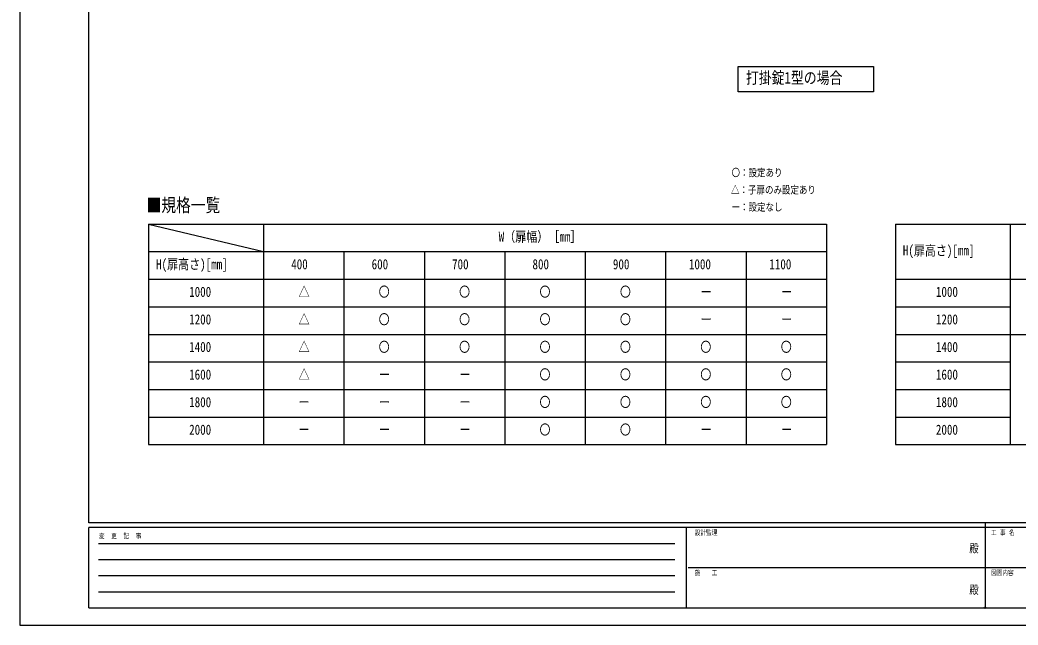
# Model space of a CAD drawing. Units: millimetres, scale not verified. Extents: x -4205 to 4205, y -2970 to 2970.
# Drawn here: x -4205 to 139, y -2970 to -337 of the extents above; entities that cross this region are included whole.
import ezdxf
from ezdxf.enums import TextEntityAlignment as Align

# ---------------------------------------------------------------- set-up
doc = ezdxf.new("R2010")
doc.units = ezdxf.units.MM
doc.header["$LTSCALE"] = 12
doc.header["$PDMODE"] = 32
doc.header["$PDSIZE"] = 6
doc.layers.add('0-2_USER1', color=3, linetype='Continuous')
doc.layers.add('0-6_YKK_ZWAK', color=7, linetype='Continuous')
doc.styles.add('ＭＳ ゴシック', font='')
doc.styles.get('ＭＳ ゴシック').set_extended_font_data('MS Gothic')

msp = doc.modelspace()

# ---------------------------------------------------------------- linework, layer by layer
at = {"layer": '0-2_USER1'}
for p, q in [((-3644.98, -1225), (-3144.98, -1345)), ((-3644.98, -1225), (-694.98, -1225)), ((-3644.98, -1225), (-3644.98, -2185)), ((-3144.98, -1225), (-3144.98, -2185)), ((-694.98, -1225), (-694.98, -2185)), ((-394.98, -1225), (1305.02, -1225)), ((-394.98, -1225), (-394.98, -2185)), ((105.02, -1225), (105.02, -2185)), ((-3644.98, -1345), (-694.98, -1345)), ((-2794.98, -1345), (-2794.98, -2185)), ((-2444.98, -1345), (-2444.98, -2185)), ((-2094.98, -1345), (-2094.98, -2185)), ((-1744.98, -1345), (-1744.98, -2185)), ((-1394.98, -1345), (-1394.98, -2185)), ((-1044.98, -1345), (-1044.98, -2185)), ((-3644.98, -1465), (-694.98, -1465)), ((-394.98, -1465), (1305.02, -1465)), ((-3644.98, -1585), (-694.98, -1585)), ((-394.98, -1585), (105.02, -1585)), ((-3644.98, -1705), (-694.98, -1705)), ((-394.98, -1705), (1305.02, -1705)), ((-3644.98, -1825), (-694.98, -1825)), ((-394.98, -1825), (105.02, -1825)), ((-3644.98, -1945), (-694.98, -1945)), ((-394.98, -1945), (105.02, -1945)), ((-3644.98, -2065), (-694.98, -2065)), ((-394.98, -2065), (105.02, -2065)), ((-3644.98, -2185), (-694.98, -2185)), ((-394.98, -2185), (1305.02, -2185))]:
    msp.add_line(p, q, dxfattribs=at)
msp.add_lwpolyline([(-1079.58, -649.42), (-1079.58, -539.42), (-490.58, -539.42), (-490.58, -649.42)], close=True, dxfattribs=at)
at = {"layer": '0-6_YKK_ZWAK'}
for p, q in [((-3904.98, -2525), (-3904.98, 2775)), ((3895.02, -2525), (-3904.98, -2525)), ((-1304.98, -2545), (-3904.98, -2545)), ((-3904.98, -2895), (-3904.98, -2545)), ((-1304.98, -2545), (-1304.98, -2895)), ((-4.98, -2545), (-1304.98, -2545)), ((-4.98, -2525), (-4.98, -2895)), ((1295.02, -2545), (-4.98, -2545)), ((-3862.48, -2615), (-1354.98, -2615)), ((-3862.48, -2685), (-1354.98, -2685)), ((-1297.48, -2720), (-4.98, -2720)), ((-4.98, -2720), (1295.02, -2720)), ((-3862.48, -2755), (-1354.98, -2755)), ((-3862.48, -2825), (-1354.98, -2825)), ((-3904.98, -2895), (-1304.98, -2895)), ((-1304.98, -2895), (-4.98, -2895)), ((-4.98, -2895), (1295.02, -2895))]:
    msp.add_line(p, q, dxfattribs=at)
msp.add_lwpolyline([(-4205, -2970), (4205, -2970), (4205, 2970), (-4205, 2970)], close=True, dxfattribs=at)
msp.add_point((-4.98, -2895), dxfattribs=at)

# ---------------------------------------------------------------- texts
at = {"layer": '0-2_USER1', "style": 'ＭＳ ゴシック', "width": 0.8}
for s, height, p in [('打掛錠1型の場合', 51.32, (-1045.58, -629.42)), ('〇：設定あり', 32.99, (-1108.01, -1027.67)), ('△：子扉のみ設定あり', 32.99, (-1110.41, -1102.67)), ('■規格一覧', 58.65, (-3653.51, -1189.42)), ('ー：設定なし', 32.99, (-1108.01, -1177.67)), ('W（扉幅）［㎜］', 43.99, (-2121.58, -1315)), ('H(扉高さ)[mm]', 43.99, (-362.58, -1375)), ('H(扉高さ)[mm]', 43.99, (-3612.58, -1435)), ('400', 43.99, (-3024.38, -1435)), ('600', 43.99, (-2674.38, -1435)), ('700', 43.99, (-2324.38, -1435)), ('800', 43.99, (-1974.38, -1435)), ('900', 43.99, (-1624.38, -1435)), ('1000', 43.99, (-1293.58, -1435)), ('1100', 43.99, (-943.58, -1435)), ('1000', 43.99, (-3468.58, -1555)), ('△', 43.99, (-2992.38, -1555)), ('〇', 43.99, (-2643.98, -1555)), ('〇', 43.99, (-2293.98, -1555)), ('〇', 43.99, (-1943.98, -1555)), ('〇', 43.99, (-1593.98, -1555)), ('ー', 43.99, (-1242.38, -1555)), ('ー', 43.99, (-892.38, -1555)), ('1000', 43.99, (-218.58, -1555)), ('1200', 43.99, (-3468.58, -1675)), ('△', 43.99, (-2992.38, -1675)), ('〇', 43.99, (-2643.98, -1675)), ('〇', 43.99, (-2293.98, -1675)), ('〇', 43.99, (-1943.98, -1675)), ('〇', 43.99, (-1593.98, -1675)), ('ー', 43.99, (-1242.38, -1675)), ('ー', 43.99, (-892.38, -1675)), ('1200', 43.99, (-218.58, -1675)), ('△', 43.99, (-2992.38, -1795)), ('〇', 43.99, (-2643.98, -1795)), ('〇', 43.99, (-2293.98, -1795)), ('〇', 43.99, (-1943.98, -1795)), ('〇', 43.99, (-1593.98, -1795)), ('〇', 43.99, (-1243.98, -1795)), ('〇', 43.99, (-893.98, -1795)), ('1400', 43.99, (-3468.58, -1795)), ('1400', 43.99, (-218.58, -1795)), ('1600', 43.99, (-3468.58, -1915)), ('△', 43.99, (-2992.38, -1915)), ('〇', 43.99, (-1943.98, -1915)), ('〇', 43.99, (-1593.98, -1915)), ('〇', 43.99, (-1243.98, -1915)), ('〇', 43.99, (-893.98, -1915)), ('1600', 43.99, (-218.58, -1915)), ('ー', 43.99, (-2642.38, -1915)), ('ー', 43.99, (-2292.38, -1915)), ('1800', 43.99, (-3468.58, -2035)), ('ー', 43.99, (-2992.38, -2035)), ('ー', 43.99, (-2642.38, -2035)), ('ー', 43.99, (-2292.38, -2035)), ('〇', 43.99, (-1943.98, -2035)), ('〇', 43.99, (-1593.98, -2035)), ('〇', 43.99, (-1243.98, -2035)), ('〇', 43.99, (-893.98, -2035)), ('1800', 43.99, (-218.58, -2035)), ('2000', 43.99, (-3468.58, -2155)), ('ー', 43.99, (-2992.38, -2155)), ('ー', 43.99, (-2642.38, -2155)), ('ー', 43.99, (-2292.38, -2155)), ('〇', 43.99, (-1943.98, -2155)), ('〇', 43.99, (-1593.98, -2155)), ('ー', 43.99, (-1242.38, -2155)), ('ー', 43.99, (-892.38, -2155)), ('2000', 43.99, (-218.58, -2155))]:
    msp.add_text(s, height=height, dxfattribs=at).set_placement(p, align=Align.BOTTOM_LEFT)
at = {"layer": '0-6_YKK_ZWAK', "style": 'ＭＳ ゴシック', "width": 0.8}
for s, height, p in [('設計監理', 21.99, (-1268.31, -2585)), ('工 事 名', 21.99, (21.27, -2585)), ('変  更  記  事', 21.99, (-3861.31, -2600)), ('殿', 36.66, (-73.67, -2665.83)), ('施\u3000\u3000工', 21.99, (-1268.31, -2760)), ('図面内容', 21.99, (21.27, -2760)), ('殿', 36.66, (-73.67, -2845.83))]:
    msp.add_text(s, height=height, dxfattribs=at).set_placement(p, align=Align.BOTTOM_LEFT)

doc.saveas('drawing.dxf')
